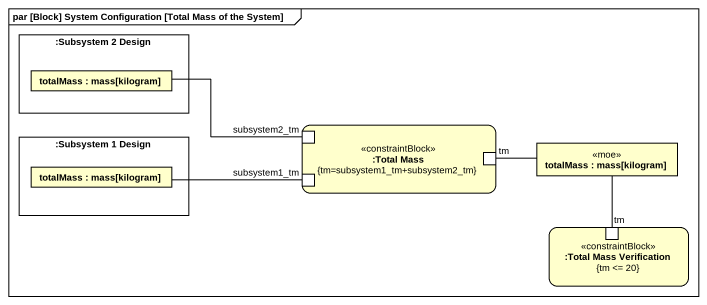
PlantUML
@startuml
mainframe par [Block] System Configuration [Total Mass of the System]
rectangle ":Subsystem 2 Design" as Subsystem_2_Design {
  rectangle "totalMass : mass[kilogram]" as totalMass
}
rectangle ":Subsystem 1 Design" as Subsystem_1_Design {
  rectangle "totalMass : mass[kilogram]" as totalMass_3
}
rectangle ":Total Mass\n{tm=subsystem1_tm+subsystem2_tm}" as Total_Mass <<constraintBlock>> {
  port subsystem2_tm
  port tm
  port subsystem1_tm
}
rectangle "totalMass : mass[kilogram]" as totalMass_2 <<moe>>
rectangle ":Total Mass Verification\n{tm <= 20}" as Total_Mass_Verification <<constraintBlock>> {
  port "tm" as tm_2
}
totalMass -right- subsystem2_tm
tm -right- totalMass_2
totalMass_3 -right- subsystem1_tm
tm_2 -up- totalMass_2
@enduml
